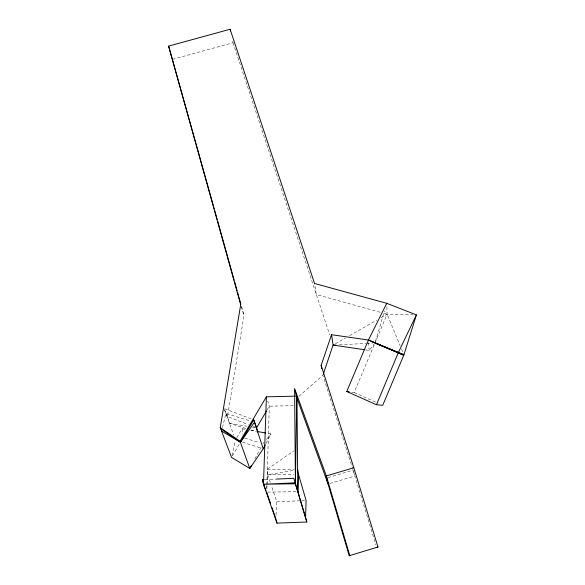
<?xml version="1.0" encoding="UTF-8"?>
<svg xmlns="http://www.w3.org/2000/svg" width="585" height="585" viewBox="0 0 585 585"><rect width="100%" height="100%" fill="white"/><g stroke="black" fill="none" stroke-linecap="round" stroke-linejoin="round"><path stroke-width="0.44" stroke-dasharray="2.92 2.19" d="M266.745 488.446L266.833 485.704M266.862 484.789L269.319 406.195L267.718 401.091M276.047 515.166L276.756 501.733L271.374 485.711M266.84 488.621L267.052 485.155M267.111 484.285L267.696 474.742L267.345 469.265L293.765 450.845M245.758 428.417L229.474 423.394L227.47 416.571L243.989 315.403L241.539 306.598M231.938 455.656L235.287 440.856M222.49 427.598L225.868 413.463L251.038 421.141M375.482 341.311L384.447 311.088M351.68 392.177L354.144 392.513L374.268 344.711M374.97 343.037L387.102 314.225L386.78 304.229M266.08 443.306L270.965 433.96L266.599 433.171M254.892 458.852L261.254 446.823M232.464 455.817L239.777 443.159M267.045 410.048L269.319 406.195L294.335 405.639M236.815 437.734L242.139 428.732L245.627 429.368M365.574 349.859L369.186 350.393L374.444 343.702M262.943 443.62L264.091 442.238M266.38 439.481L270.965 433.96M298.993 396.294L322.905 375.248L354.685 475.137M335.417 343.746L345.596 337.925M349.516 335.695L376.923 320.039M380.835 317.801L387.102 314.225L412.834 314.81M328.075 477.594L353.172 470.135L354.707 475.166M329.816 483.488L354.956 476.007L375.87 544.854M172.56 59.334L233.027 42.727L232.303 39.356M270.241 482.332L267.696 474.742L294.123 470.318M339.446 344.77L365.866 343.483M366.773 343.439L372.243 343.168M265.049 479.598L276.756 479.078M276.756 501.733L300.756 500.753M301.648 500.716L305.202 500.57M267.696 474.742L293.962 474.355M267.52 492.087L296.968 491.707M267.345 469.265L294.079 469.675M229.474 423.394L246.972 426.216M252.223 427.065L254.848 427.489M250.87 430.319L256.113 431.269M380.118 312.28L316.346 294.548L314.555 283.469M383.606 313.253L387.102 314.225L400.147 345.669M244.713 438.143L259.477 442.574M250.906 430.004L256.047 431.591M242.424 442.18L261.495 448.212M251.199 418.889L224.077 408.52L233.686 435.006M225.868 413.463L227.47 416.571L248.281 424.571M253.268 426.494L255.769 427.452M354.144 392.513L377.851 403.08M224.421 409.324L227.47 416.571M401.522 348.982L403.584 353.947M233.027 42.727L329.669 334.803M241.203 306.357L243.989 315.403M242.139 428.732L242.643 434.063M368.623 342.62L369.186 350.393"/><path stroke-width="0.88" d="M264.149 479.641L262.343 479.722L263.484 484.226L276.976 523.129L306.818 522.003L305.589 517.601L306.094 500.533L298.496 474.289L297.641 469.726M298.496 474.289L297.86 491.692L295.418 483.788L296.77 396.125L266.38 396.835L263.484 484.226L265.999 490.522M265.261 444.863L263.228 448.761L249.802 468.468L231.543 457.397L220.252 427.657L240.698 304.712L168.612 46.105L230.124 29.25L314.555 283.469L386.751 303.315L416.388 314.891L403.928 354.773L374.97 343.037L403.723 355.27L382.758 405.266L376.455 404.74L346.759 391.489L368.44 340.031L386.751 303.315M323.191 374.385L333.07 345.084L331.563 334.7L368.44 340.031L403.928 354.773M321.735 368.638L321.15 365.332L331.563 334.7M376.455 404.74L398.283 352.726L368.44 340.031M398.495 352.214L416.388 314.891M251.499 465.265L249.802 468.468L240.018 441.236L220.252 427.657M257.766 432.118L256.603 427.774L266.592 410.816M240.018 441.236L266.38 396.835M256.603 427.774L253.736 419.862L240.45 442.26L221.642 431.13M254.504 422.202L240.45 442.26L220.728 428.71M376.667 547.465L377.939 547.004L353.83 467.759L326.335 475.934L326.35 478.113L349.194 555.75L349.764 555.501L326.335 475.934L294.606 388.579L295.418 483.788L263.484 484.226L295.132 482.837L306.818 522.003M349.194 555.75L377.939 547.004M335.805 344.953L333.07 345.084L364.667 349.728M276.756 479.078L293.867 478.311L295.132 482.837M346.759 391.489L349.216 391.833M256.983 431.423L265.722 433.01M372.199 341.779L373.588 342.408M398.283 352.726L403.723 355.27M295.03 390.305L296.946 398.1L328.083 484.007L326.335 475.934M262.343 479.722L264.632 486.318M266.628 492.095L270.504 503.268M271.988 507.568L275.857 518.741M253.736 419.862L263.228 448.761M321.15 365.332L353.83 467.759M168.612 46.105L214.293 208.925M297.363 490.018L305.589 517.601M214.783 210.688L217.232 219.485M217.73 221.247L234.175 280.2M234.665 281.963L237.115 290.76M237.605 292.522L240.801 303.959M276.083 519.619L276.976 523.129M230.124 29.25L230.483 30.932M296.946 398.1L297.86 491.692"/></g></svg>
